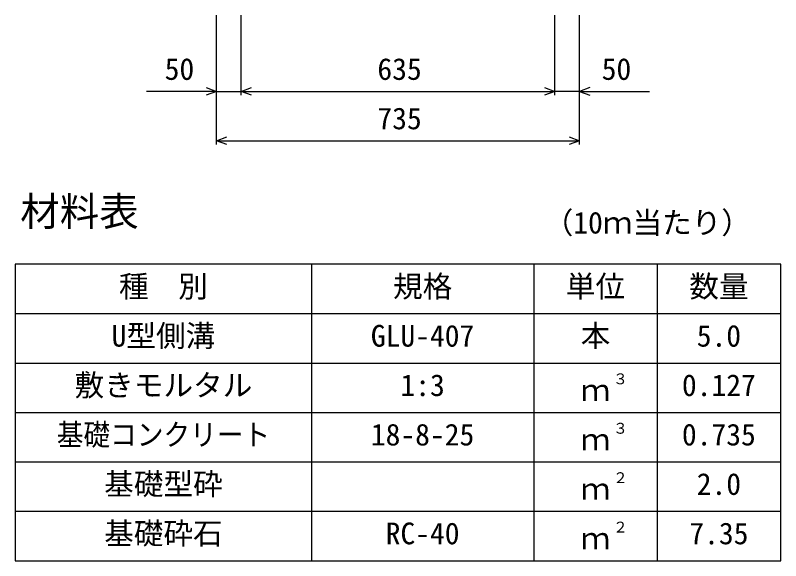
# Model space of a CAD drawing. Units: millimetres, scale not verified. Extents: x -25200 to 25200, y -8910 to 8910.
# Drawn here: x 15131 to 16681, y -479 to 625 of the extents above; entities that cross this region are included whole.
import ezdxf
from ezdxf.enums import TextEntityAlignment as Align

# ---------------------------------------------------------------- set-up
doc = ezdxf.new("R2010")
doc.units = ezdxf.units.MM
doc.header["$LTSCALE"] = 30
for name, color, linetype, lineweight in [('0-0_DIM', 7, 'Continuous', 25), ('0-3_HYO', 3, 'Continuous', 25), ('0-4_HYO2', 4, 'Continuous', 25), ('0-7_TXT', 7, 'Continuous', 25)]:
    doc.layers.add(name, color=color, linetype=linetype, lineweight=lineweight)
doc.styles.add('ＭＳ ゴシック', font='')
doc.styles.get('ＭＳ ゴシック').set_extended_font_data('MS Gothic')

msp = doc.modelspace()

# ---------------------------------------------------------------- linework, layer by layer
at = {"layer": '0-0_DIM'}
for p, q in [((15538.6, 363.68), (15538.6, 625.05)), ((15588.6, 463.68), (15588.6, 625.05)), ((16223.6, 463.68), (16223.6, 625.05)), ((16273.6, 363.68), (16273.6, 625.05)), ((15538.6, 471.18), (15396.8, 471.18)), ((15538.6, 471.18), (15588.6, 471.18)), ((15588.6, 471.18), (16223.6, 471.18)), ((16273.6, 471.18), (16223.6, 471.18)), ((16273.6, 471.18), (16415.39, 471.18)), ((15538.6, 371.18), (16273.6, 371.18))]:
    msp.add_line(p, q, dxfattribs=at)
for points in [[(15517.45, 478.88), (15538.6, 471.18), (15517.45, 463.48)], [(15609.74, 463.48), (15588.6, 471.18), (15609.74, 478.88)], [(16202.45, 478.88), (16223.6, 471.18), (16202.45, 463.48)], [(16294.74, 478.88), (16273.6, 471.18), (16294.74, 463.48)], [(15559.74, 363.48), (15538.6, 371.18), (15559.74, 378.88)], [(16252.45, 378.88), (16273.6, 371.18), (16252.45, 363.48)]]:
    msp.add_lwpolyline(points, dxfattribs=at)
at = {"layer": '0-3_HYO'}
for p, q in [((15731.1, 121.18), (15731.1, -478.82)), ((16181.1, 121.18), (16181.1, -478.82)), ((16431.1, 121.18), (16431.1, -478.82)), ((15131.1, 21.18), (16681.1, 21.18))]:
    msp.add_line(p, q, dxfattribs=at)
msp.add_lwpolyline([(15131.1, -478.82), (16681.1, -478.82), (16681.1, 121.18), (15131.1, 121.18)], close=True, dxfattribs=at)
at = {"layer": '0-4_HYO2'}
for p, q in [((15131.1, -78.82), (16681.1, -78.82)), ((15131.1, -178.82), (16681.1, -178.82)), ((15131.1, -278.82), (16681.1, -278.82)), ((15131.1, -378.82), (16681.1, -378.82))]:
    msp.add_line(p, q, dxfattribs=at)

# ---------------------------------------------------------------- texts
at = {"layer": '0-0_DIM', "style": 'ＭＳ ゴシック'}
for s, p in [('50', (15433.6, 481.18)), ('635', (15864.36, 481.18)), ('50', (16318.6, 481.18)), ('735', (15864.36, 381.18))]:
    msp.add_text(s, height=43.99, dxfattribs=at).set_placement(p, align=Align.BOTTOM_LEFT)
at = {"layer": '0-7_TXT', "style": 'ＭＳ ゴシック'}
for s, height, p in [('材料表', 58.65, (15141.1, 181.18)), ('（10ｍ当たり）', 43.99, (16201.09, 170.18)), ('種\u3000別', 43.99, (15341.1, 41.18)), ('規格', 43.99, (15896.1, 41.18)), ('単位', 43.99, (16246.1, 41.18)), ('数量', 43.99, (16496.1, 41.18)), ('U型側溝', 43.99, (15326.1, -58.82)), ('本', 43.99, (16276.1, -58.82)), ('GLU-407', 43.99, (15851.1, -58.82)), ('5.0', 43.99, (16511.1, -58.82)), ('敷きモルタル', 43.99, (15251.1, -158.82)), ('1:3', 43.99, (15911.1, -158.82)), ('３', 21.99, (16341.64, -128.45)), ('0.127', 43.99, (16481.1, -158.82)), ('ｍ', 43.99, (16276.1, -168.82)), ('３', 21.99, (16341.64, -228.45)), ('18-8-25', 43.99, (15851.1, -258.82)), ('0.735', 43.99, (16481.1, -258.82)), ('ｍ', 43.99, (16276.1, -268.82)), ('基礎型砕', 43.99, (15311.1, -358.82)), ('２', 21.99, (16341.64, -328.45)), ('2.0', 43.99, (16511.1, -358.82)), ('ｍ', 43.99, (16276.1, -368.82)), ('基礎砕石', 43.99, (15311.1, -458.82)), ('RC-40', 43.99, (15881.1, -458.82)), ('２', 21.99, (16341.64, -428.45)), ('7.35', 43.99, (16496.1, -458.82)), ('ｍ', 43.99, (16276.1, -468.82))]:
    msp.add_text(s, height=height, dxfattribs=at).set_placement(p, align=Align.BOTTOM_LEFT)
at = {"layer": '0-7_TXT', "style": 'ＭＳ ゴシック', "width": 0.9}
msp.add_text('基礎コンクリート', height=43.99, dxfattribs=at).set_placement((15215.1, -258.82), align=Align.BOTTOM_LEFT)

doc.saveas('drawing.dxf')
